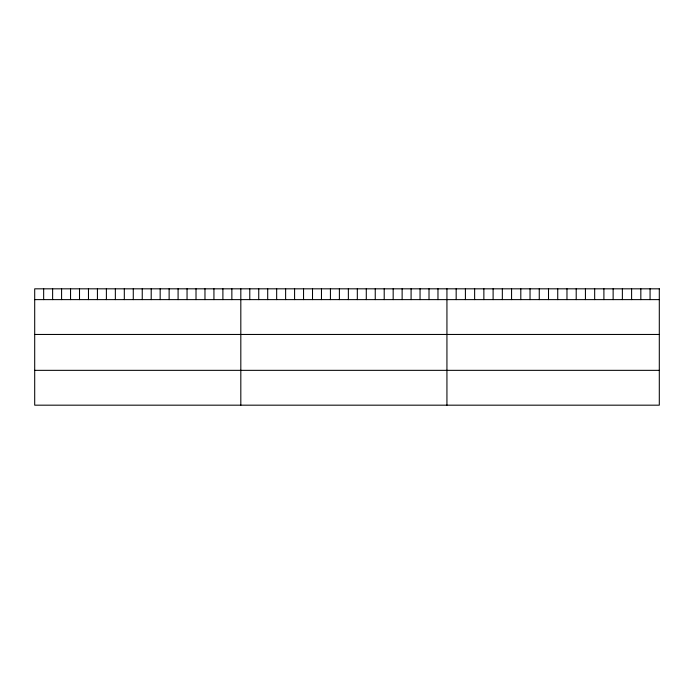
<?xml version="1.0" encoding="UTF-8"?>
<svg xmlns="http://www.w3.org/2000/svg" width="694" height="694" viewBox="0 0 694 694"><rect width="100%" height="100%" fill="white"/><g stroke="black" fill="none" stroke-linecap="round" stroke-linejoin="round"><path stroke-width="1.04" d="M34.7 299.617L659.3 299.617M34.7 334.456L659.3 334.456M34.7 370.344L659.3 370.344M650.07 288.825L650.07 299.617M640.831 288.825L640.831 299.617M631.601 288.825L631.601 299.617M622.371 288.825L622.371 299.617M613.132 288.825L613.132 299.617M603.901 288.825L603.901 299.617M594.671 288.825L594.671 299.617M585.432 288.825L585.432 299.617M576.202 288.825L576.202 299.617M566.972 288.825L566.972 299.617M557.733 288.825L557.733 299.617M548.503 288.825L548.503 299.617M539.264 288.825L539.264 299.617M530.034 288.825L530.034 299.617M520.804 288.825L520.804 299.617M511.565 288.825L511.565 299.617M502.335 288.825L502.335 299.617M493.104 288.825L493.104 299.617M483.865 288.825L483.865 299.617M474.635 288.825L474.635 299.617M465.405 288.825L465.405 299.617M456.166 288.825L456.166 299.617M446.936 288.825L446.936 405.175M437.975 288.825L437.975 299.617M429.013 288.825L429.013 299.617M420.052 288.825L420.052 299.617M411.091 288.825L411.091 299.617M402.13 288.825L402.13 299.617M393.168 288.825L393.168 299.617M384.207 288.825L384.207 299.617M375.246 288.825L375.246 299.617M366.285 288.825L366.285 299.617M357.323 288.825L357.323 299.617M348.362 288.825L348.362 299.617M339.392 288.825L339.392 299.617M330.431 288.825L330.431 299.617M321.469 288.825L321.469 299.617M312.508 288.825L312.508 299.617M303.547 288.825L303.547 299.617M294.586 288.825L294.586 299.617M285.624 288.825L285.624 299.617M276.663 288.825L276.663 299.617M267.702 288.825L267.702 299.617M258.741 288.825L258.741 299.617M249.779 288.825L249.779 299.617M240.818 288.825L240.818 405.175M231.857 288.825L231.857 299.617M222.895 288.825L222.895 299.617M213.934 288.825L213.934 299.617M204.973 288.825L204.973 299.617M196.012 288.825L196.012 299.617M187.05 288.825L187.05 299.617M178.089 288.825L178.089 299.617M169.128 288.825L169.128 299.617M160.167 288.825L160.167 299.617M151.205 288.825L151.205 299.617M142.244 288.825L142.244 299.617M133.274 288.825L133.274 299.617M124.313 288.825L124.313 299.617M115.351 288.825L115.351 299.617M106.39 288.825L106.39 299.617M97.429 288.825L97.429 299.617M88.468 288.825L88.468 299.617M79.506 288.825L79.506 299.617M70.545 288.825L70.545 299.617M61.584 288.825L61.584 299.617M52.623 288.825L52.623 299.617M43.661 288.825L43.661 299.617M659.3 288.825L34.7 288.825L34.7 405.175L659.3 405.175L659.3 288.825"/></g></svg>
